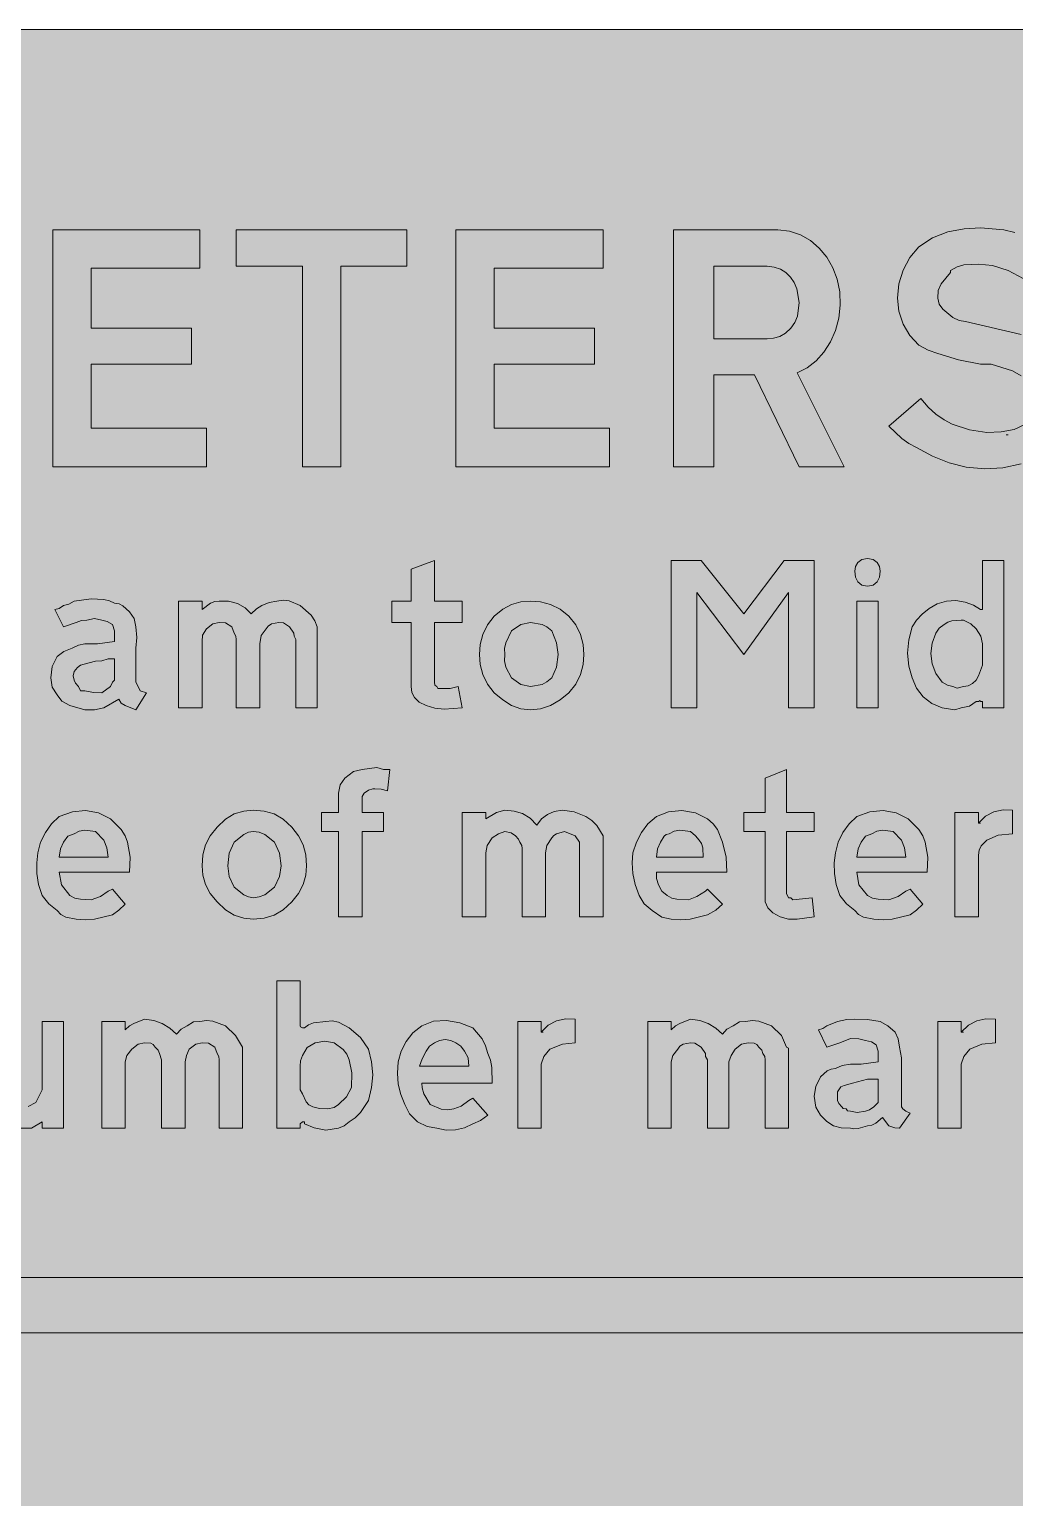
# Model space of a CAD drawing. Header units: metres. Extents: x 10 to 559, y 12 to 260.
# Drawn here: x 172.6 to 255.8, y 136.2 to 260.1 of the extents above; entities that cross this region are included whole.
import ezdxf

# ---------------------------------------------------------------- set-up
doc = ezdxf.new("R2010")
doc.units = ezdxf.units.M
for name, color, linetype, true_color in [('FILL_BLUE_0000FF', 7, 'Continuous', 0x0000ff), ('FILL_WHITE_FFFFFF', 7, 'Continuous', 0xffffff), ('STROKE_WHITE_FFFFFF', 7, 'Continuous', 0xffffff)]:
    doc.layers.add(name, color=color, linetype=linetype, true_color=true_color)

msp = doc.modelspace()

# ---------------------------------------------------------------- hatches: boundary and pattern name
at = {"layer": 'FILL_BLUE_0000FF', "true_color": 0x0000ff}
h = msp.add_hatch(color=7, dxfattribs=at)
h.dxf.hatch_style = 1
h.paths.add_polyline_path([(553.87, 259.97), (555.21, 259.58), (556.42, 258.96), (557.46, 258.12), (558.3, 256.98), (558.92, 255.74), (559.31, 254.42), (559.44, 253.08), (559.44, 19.26), (559.4, 17.91), (559.08, 16.56), (558.41, 15.32), (557.46, 14.22), (556.32, 13.28), (555.08, 12.6), (553.76, 12.2), (552.42, 12.06), (17.46, 12.06), (16.12, 12.2), (14.81, 12.6), (13.56, 13.28), (12.42, 14.22), (11.48, 15.36), (10.8, 16.61), (10.4, 17.92), (10.26, 19.26), (10.26, 253.08), (10.4, 254.27), (10.8, 255.6), (11.48, 256.93), (12.42, 258.12), (13.52, 258.98), (14.76, 259.56), (16.11, 259.97), (17.46, 260.1), (552.42, 260.1), (553.87, 259.97)])
at = {"layer": 'FILL_WHITE_FFFFFF', "true_color": 0xffffff}
h = msp.add_hatch(color=7, dxfattribs=at)
h.dxf.hatch_style = 1
h.paths.add_polyline_path([(174.6, 243.18), (187.02, 243.18), (187.02, 239.94), (177.84, 239.94), (177.84, 234.9), (186.3, 234.9), (186.3, 231.84), (177.84, 231.84), (177.84, 226.44), (187.56, 226.44), (187.56, 223.2), (174.6, 223.2), (174.6, 243.18)])
h = msp.add_hatch(color=7, dxfattribs=at)
h.dxf.hatch_style = 1
h.paths.add_polyline_path([(204.48, 240.12), (198.9, 240.12), (198.9, 223.2), (195.66, 223.2), (195.66, 240.12), (190.08, 240.12), (190.08, 243.18), (204.48, 243.18), (204.48, 240.12)])
h = msp.add_hatch(color=7, dxfattribs=at)
h.dxf.hatch_style = 1
h.paths.add_polyline_path([(208.62, 243.18), (221.04, 243.18), (221.04, 239.94), (211.86, 239.94), (211.86, 234.9), (220.32, 234.9), (220.32, 231.84), (211.86, 231.84), (211.86, 226.44), (221.58, 226.44), (221.58, 223.2), (208.62, 223.2), (208.62, 243.18)])
h = msp.add_hatch(color=7, dxfattribs=at)
h.dxf.hatch_style = 1
h.paths.add_polyline_path([(235.8, 243.18), (236.78, 243.07), (237.7, 242.77), (238.54, 242.29), (239.29, 241.65), (239.92, 240.88), (240.43, 239.99), (240.8, 239.01), (241.02, 237.96), (241.06, 236.82), (240.94, 235.73), (240.66, 234.69), (240.23, 233.73), (239.68, 232.87), (239.02, 232.14), (238.26, 231.55), (237.42, 231.12), (241.38, 223.2), (237.6, 223.2), (233.82, 230.94), (230.4, 230.94), (230.4, 223.2), (226.98, 223.2), (226.98, 243.18), (235.8, 243.18)])
h.paths.add_polyline_path([(235.44, 234.04), (235.96, 234.18), (236.44, 234.46), (236.88, 234.9), (237.22, 235.36), (237.44, 235.91), (237.6, 237.06), (237.41, 238.22), (237.17, 238.74), (236.86, 239.2), (236.47, 239.58), (236.01, 239.87), (235.48, 240.05), (234.9, 240.12), (230.4, 240.12), (230.4, 234), (234.9, 234), (235.44, 234.04)], flags=16)
h = msp.add_hatch(color=7, dxfattribs=at)
h.dxf.hatch_style = 1
h.paths.add_polyline_path([(260.64, 228.6), (260.64, 228.24), (260.62, 227.97), (260.46, 227.7), (260.35, 227.16), (260.1, 226.62), (259.54, 225.65), (258.84, 224.82), (258.32, 224.38), (257.71, 224.01), (256.32, 223.45), (254.79, 223.12), (253.26, 223.02), (251.7, 223.15), (250.24, 223.52), (248.86, 224.08), (247.5, 224.82), (246.86, 225.15), (246.26, 225.59), (245.16, 226.62), (247.86, 228.96), (248.48, 228.22), (249.14, 227.62), (249.82, 227.15), (250.51, 226.78), (251.96, 226.3), (253.44, 226.08), (254.64, 226.13), (255.73, 226.33), (256.63, 226.76), (256.97, 227.1), (257.22, 227.52), (257.32, 228.22), (257.31, 228.94), (257.17, 229.62), (256.86, 230.22), (256.33, 230.88), (255.6, 231.3), (253.8, 231.84), (252.9, 231.84), (251.03, 232.22), (249.3, 232.74), (248.49, 233.03), (247.68, 233.46), (246.94, 234.26), (246.37, 235.24), (246.01, 236.32), (245.88, 237.42), (246.01, 238.63), (246.37, 239.78), (246.94, 240.84), (247.68, 241.74), (248.85, 242.52), (250.15, 243.02), (251.53, 243.28), (252.9, 243.36), (254.86, 243.18), (255.8, 242.95), (256.72, 242.62), (257.63, 242.17), (258.52, 241.61), (259.4, 240.93), (260.28, 240.12), (257.58, 238.14), (256.49, 239.09), (255.22, 239.76), (253.91, 240.17), (252.72, 240.3), (251.48, 240.23), (250.92, 240.07), (250.38, 239.76), (250.38, 239.69), (250.38, 239.58), (249.57, 238.64), (249.32, 238.06), (249.3, 237.42), (249.42, 236.91), (249.73, 236.48), (250.56, 235.8), (251.1, 235.55), (251.64, 235.44), (256.32, 234.36), (256.95, 234.25), (257.58, 234), (258.37, 233.71), (259.02, 233.28), (259.55, 232.68), (260.03, 231.98), (260.41, 231.2), (260.64, 230.4), (260.8, 229.68), (260.82, 228.96), (260.82, 228.89), (260.82, 228.78), (260.64, 228.6)])
h = msp.add_hatch(color=7, dxfattribs=at)
h.dxf.hatch_style = 1
h.paths.add_polyline_path([(209.16, 202.86), (207.63, 202.75), (206.83, 202.83), (206.1, 203.04), (205.52, 203.34), (205.13, 203.72), (204.91, 204.15), (204.84, 204.66), (204.84, 210.06), (203.22, 210.06), (203.22, 211.86), (204.84, 211.86), (204.84, 214.56), (206.82, 215.28), (206.82, 211.86), (209.16, 211.86), (209.16, 210.06), (206.82, 210.06), (206.82, 205.02), (206.84, 204.77), (207, 204.66), (207.11, 204.5), (207.36, 204.48), (208.15, 204.5), (208.8, 204.66), (209.16, 202.86)])
h = msp.add_hatch(color=7, dxfattribs=at)
h.dxf.hatch_style = 1
h.paths.add_polyline_path([(226.8, 215.28), (229.32, 215.28), (232.92, 210.78), (236.34, 215.28), (238.86, 215.28), (238.86, 202.86), (236.7, 202.86), (236.7, 212.58), (232.92, 207.36), (228.96, 212.58), (228.96, 202.86), (226.8, 202.86), (226.8, 215.28)])
h = msp.add_hatch(color=7, dxfattribs=at)
h.dxf.hatch_style = 1
h.paths.add_polyline_path([(244.37, 213.88), (244.17, 213.48), (243.83, 213.22), (243.36, 213.12), (242.89, 213.22), (242.55, 213.48), (242.35, 213.88), (242.28, 214.38), (242.35, 214.78), (242.55, 215.12), (242.89, 215.37), (243.36, 215.46), (243.83, 215.37), (244.17, 215.12), (244.37, 214.78), (244.44, 214.38), (244.37, 213.88)])
h = msp.add_hatch(color=7, dxfattribs=at)
h.dxf.hatch_style = 1
h.paths.add_polyline_path([(251.28, 202.86), (250.74, 202.68), (249.66, 202.86), (248.79, 203.23), (248.06, 203.78), (247.51, 204.51), (247.14, 205.38), (246.84, 206.38), (246.73, 207.47), (246.84, 208.59), (247.14, 209.7), (247.5, 210.24), (247.97, 210.77), (248.56, 211.25), (249.25, 211.63), (250.02, 211.86), (250.82, 211.9), (251.59, 211.77), (252.3, 211.51), (252.9, 211.14), (253.08, 211.14), (253.08, 215.28), (254.88, 215.28), (254.88, 202.86), (253.08, 202.86), (253.08, 203.4), (252.9, 203.4), (252.88, 203.47), (252.72, 203.4), (252.54, 203.4), (251.98, 203), (251.28, 202.86)])
h.paths.add_polyline_path([(252.23, 204.91), (252.52, 205.19), (252.72, 205.56), (253.08, 206.46), (253.08, 208.26), (252.94, 208.89), (252.54, 209.52), (252.07, 209.95), (251.46, 210.24), (251.28, 210.24), (250.49, 210.2), (250.14, 210.09), (249.84, 209.88), (249.41, 209.59), (249.12, 209.16), (248.82, 208.32), (248.71, 207.45), (248.82, 206.58), (249.12, 205.74), (249.66, 205.02), (250.11, 204.77), (250.56, 204.66), (250.94, 204.53), (251.46, 204.66), (251.86, 204.72), (252.23, 204.91)], flags=16)
h = msp.add_hatch(color=7, dxfattribs=at)
h.dxf.hatch_style = 1
h.paths.add_polyline_path([(180.38, 203.24), (180.18, 203.58), (178.92, 202.86), (178.11, 202.7), (177.3, 202.68), (176.04, 203.04), (175.36, 203.42), (174.96, 203.94), (174.55, 204.59), (174.42, 205.38), (174.55, 206.35), (174.96, 207.18), (175.52, 207.61), (176.22, 207.9), (176.76, 208.15), (177.3, 208.26), (178.38, 208.26), (179.82, 208.44), (179.82, 208.8), (179.82, 209.34), (179.64, 209.88), (179.19, 210.13), (178.74, 210.24), (178.11, 210.38), (177.48, 210.24), (177.03, 210.22), (176.58, 210.06), (175.5, 209.7), (174.78, 211.14), (175.14, 211.25), (175.5, 211.5), (175.95, 211.61), (176.4, 211.86), (177.84, 212.04), (178.9, 212), (179.38, 211.89), (179.82, 211.68), (180.19, 211.62), (180.52, 211.46), (181.08, 210.96), (181.48, 210.4), (181.62, 209.7), (181.69, 208.8), (181.62, 207.9), (181.62, 205.02), (181.8, 204.66), (181.98, 204.3), (182.52, 204.12), (181.62, 202.68), (180.72, 203.04), (180.38, 203.24)])
h.paths.add_polyline_path([(178.74, 204.12), (179.46, 204.66), (179.64, 205.02), (179.8, 205.2), (179.82, 205.38), (179.82, 207), (179.28, 206.98), (178.74, 206.82), (178.2, 206.8), (177.66, 206.64), (176.94, 206.46), (176.67, 206.26), (176.4, 205.92), (176.33, 205.56), (176.4, 205.2), (176.51, 204.93), (176.76, 204.66), (176.94, 204.3), (177.3, 204.3), (178.02, 204.14), (178.74, 204.12)], flags=16)
h = msp.add_hatch(color=7, dxfattribs=at)
h.dxf.hatch_style = 1
h.paths.add_polyline_path([(187.2, 211.14), (187.92, 211.68), (188.28, 211.84), (188.64, 211.86), (189.44, 211.87), (190.19, 211.66), (190.84, 211.28), (191.34, 210.78), (191.79, 211.21), (192.24, 211.5), (192.87, 211.75), (193.5, 211.86), (194.04, 211.93), (194.56, 211.88), (195.48, 211.5), (196.4, 210.67), (196.72, 210.21), (196.92, 209.7), (196.92, 209.52), (196.92, 209.16), (196.92, 202.86), (195.12, 202.86), (195.12, 208.62), (194.96, 208.89), (194.94, 209.16), (194.58, 209.7), (194.06, 210.02), (193.68, 210.06), (193.07, 209.93), (192.79, 209.76), (192.6, 209.52), (192.19, 208.96), (192.06, 208.26), (192.06, 202.86), (190.08, 202.86), (190.08, 208.62), (190.06, 208.89), (189.9, 209.16), (189.72, 209.7), (189.18, 210.02), (188.64, 210.06), (188.1, 209.93), (187.56, 209.52), (187.24, 208.98), (187.2, 208.44), (187.2, 202.86), (185.22, 202.86), (185.22, 211.86), (187.2, 211.86), (187.2, 211.14)])
h = msp.add_hatch(color=7, dxfattribs=at)
h.dxf.hatch_style = 1
h.paths.add_polyline_path([(210.89, 209.05), (211.28, 209.87), (211.86, 210.6), (212.57, 211.18), (213.32, 211.57), (214.11, 211.79), (214.92, 211.86), (215.76, 211.79), (216.61, 211.57), (217.43, 211.18), (218.16, 210.6), (218.74, 209.87), (219.13, 209.05), (219.35, 208.2), (219.42, 207.36), (219.35, 206.52), (219.13, 205.67), (218.74, 204.85), (218.16, 204.12), (217.43, 203.52), (216.61, 203.06), (215.76, 202.78), (214.92, 202.68), (214.11, 202.78), (213.32, 203.06), (212.57, 203.52), (211.86, 204.12), (211.28, 204.85), (210.89, 205.67), (210.67, 206.52), (210.6, 207.36), (210.67, 208.2), (210.89, 209.05)])
h.paths.add_polyline_path([(213.3, 209.34), (212.83, 208.35), (212.72, 207.87), (212.76, 207.36), (212.72, 206.82), (212.83, 206.3), (213.3, 205.38), (214.11, 204.82), (214.92, 204.66), (215.89, 204.82), (216.31, 205.04), (216.72, 205.38), (217.12, 206.3), (217.26, 207.36), (217.12, 208.35), (216.72, 209.34), (216.31, 209.68), (215.89, 209.9), (214.92, 210.06), (214.11, 209.9), (213.3, 209.34)], flags=16)
h = msp.add_hatch(color=7, dxfattribs=at)
h.dxf.hatch_style = 1
h.paths.add_polyline_path([(244.26, 211.86), (244.26, 202.86), (242.46, 202.86), (242.46, 211.86), (244.26, 211.86)])
h = msp.add_hatch(color=7, dxfattribs=at)
h.dxf.hatch_style = 1
h.paths.add_polyline_path([(198.72, 185.22), (198.72, 192.42), (197.28, 192.42), (197.28, 194.04), (198.72, 194.04), (198.72, 195.66), (198.86, 196.36), (199.26, 196.92), (199.98, 197.48), (200.7, 197.64), (201.96, 197.82), (202.5, 197.66), (203.04, 197.64), (202.86, 195.84), (202.32, 196), (201.78, 196.02), (201.67, 196.02), (201.6, 196.02), (201.24, 195.91), (200.88, 195.66), (200.72, 195.39), (200.7, 195.12), (200.7, 194.04), (202.5, 194.04), (202.5, 192.42), (200.7, 192.42), (200.7, 185.22), (198.72, 185.22)])
h = msp.add_hatch(color=7, dxfattribs=at)
h.dxf.hatch_style = 1
h.paths.add_polyline_path([(238.86, 185.22), (237.42, 185.02), (236.68, 185.04), (235.98, 185.22), (235.38, 185.55), (234.94, 185.99), (234.71, 186.49), (234.72, 187.02), (234.72, 192.42), (232.92, 192.42), (232.92, 194.04), (234.72, 194.04), (234.72, 196.92), (236.52, 197.64), (236.52, 194.04), (238.86, 194.04), (238.86, 192.42), (236.52, 192.42), (236.52, 187.2), (236.7, 186.84), (236.88, 186.82), (237.06, 186.66), (238.68, 186.84), (238.86, 185.22)])
h = msp.add_hatch(color=7, dxfattribs=at)
h.dxf.hatch_style = 1
h.paths.add_polyline_path([(175.29, 185.42), (174.96, 185.76), (174.26, 186.32), (173.7, 187.02), (173.39, 187.96), (173.25, 188.89), (173.24, 189.78), (173.34, 190.62), (173.57, 191.53), (173.97, 192.35), (174.5, 193.08), (175.14, 193.68), (176.25, 194.08), (177.37, 194.2), (178.46, 194.01), (179.46, 193.5), (180.38, 192.58), (180.7, 192.06), (180.9, 191.52), (181.12, 190.26), (181.08, 189), (175.14, 189), (175.32, 187.92), (176.04, 187.02), (176.47, 186.81), (176.94, 186.71), (177.84, 186.66), (178.63, 186.95), (179.28, 187.38), (179.64, 187.56), (180.72, 186.3), (180.18, 185.78), (179.64, 185.4), (178.11, 185.02), (177.36, 184.97), (176.58, 185.04), (175.7, 185.2), (175.29, 185.42)])
h.paths.add_polyline_path([(179.17, 191.05), (178.92, 191.7), (178.2, 192.42), (177.3, 192.53), (176.83, 192.45), (176.4, 192.24), (175.88, 192.02), (175.5, 191.52), (175.25, 190.96), (175.14, 190.26), (179.28, 190.26), (179.17, 191.05)], flags=16)
h = msp.add_hatch(color=7, dxfattribs=at)
h.dxf.hatch_style = 1
h.paths.add_polyline_path([(187.49, 191.3), (187.88, 192.07), (188.46, 192.78), (189.17, 193.46), (189.92, 193.91), (190.71, 194.15), (191.52, 194.22), (192.43, 194.15), (193.27, 193.91), (194.05, 193.46), (194.76, 192.78), (195.34, 192.07), (195.73, 191.3), (195.95, 190.45), (196.02, 189.54), (195.95, 188.73), (195.73, 187.94), (195.34, 187.19), (194.76, 186.48), (194.05, 185.8), (193.27, 185.36), (192.43, 185.11), (191.52, 185.04), (190.71, 185.11), (189.92, 185.36), (189.17, 185.8), (188.46, 186.48), (187.88, 187.19), (187.49, 187.94), (187.27, 188.73), (187.2, 189.54), (187.27, 190.45), (187.49, 191.3)])
h.paths.add_polyline_path([(190.71, 192.17), (189.9, 191.52), (189.49, 190.6), (189.36, 189.54), (189.49, 188.64), (189.9, 187.74), (190.71, 187.09), (191.11, 186.9), (191.52, 186.84), (192.03, 186.9), (192.49, 187.09), (193.32, 187.74), (193.72, 188.64), (193.86, 189.54), (193.72, 190.6), (193.32, 191.52), (192.49, 192.17), (192.03, 192.36), (191.52, 192.42), (191.11, 192.36), (190.71, 192.17)], flags=16)
h = msp.add_hatch(color=7, dxfattribs=at)
h.dxf.hatch_style = 1
h.paths.add_polyline_path([(211.14, 193.5), (212.04, 194.04), (212.76, 194.22), (213.54, 194.15), (214.24, 193.93), (214.89, 193.54), (215.46, 192.96), (215.84, 193.48), (216.36, 193.86), (216.92, 194.11), (217.62, 194.22), (218.61, 194.09), (219.6, 193.68), (220.1, 193.35), (220.52, 192.94), (221.04, 192.06), (221.04, 191.7), (221.04, 185.22), (219.06, 185.22), (219.06, 190.98), (219.06, 191.52), (218.7, 192.06), (217.8, 192.42), (217.12, 192.22), (216.89, 192.09), (216.72, 191.88), (216.31, 191.25), (216.18, 190.62), (216.18, 185.22), (214.2, 185.22), (214.2, 190.98), (214.18, 191.25), (214.02, 191.52), (213.91, 191.79), (213.66, 192.06), (213.28, 192.31), (212.76, 192.42), (212.22, 192.22), (211.68, 191.88), (211.27, 191.25), (211.14, 190.62), (211.14, 185.22), (209.16, 185.22), (209.16, 194.04), (211.14, 194.04), (211.14, 193.5)])
h = msp.add_hatch(color=7, dxfattribs=at)
h.dxf.hatch_style = 1
h.paths.add_polyline_path([(225.18, 185.76), (224.5, 186.32), (224.1, 187.02), (223.76, 187.96), (223.56, 188.89), (223.49, 189.78), (223.56, 190.62), (223.87, 191.53), (224.28, 192.35), (224.83, 193.08), (225.54, 193.68), (226.57, 194.08), (227.7, 194.2), (228.83, 194.01), (229.86, 193.5), (230.34, 193.06), (230.69, 192.58), (231.12, 191.52), (231.43, 190.26), (231.48, 189), (225.54, 189), (225.56, 188.46), (225.72, 187.92), (226.01, 187.4), (226.44, 187.02), (226.85, 186.81), (227.27, 186.71), (228.24, 186.66), (228.96, 186.95), (229.68, 187.38), (229.86, 187.56), (231.12, 186.3), (230.56, 185.78), (229.86, 185.4), (228.4, 185.02), (227.61, 184.97), (226.8, 185.04), (225.99, 185.2), (225.18, 185.76)])
h.paths.add_polyline_path([(229.45, 191.05), (229.35, 191.4), (229.14, 191.7), (228.85, 192.06), (228.42, 192.42), (227.52, 192.53), (227.05, 192.45), (226.62, 192.24), (226.38, 192.18), (226.19, 192.02), (225.9, 191.52), (225.65, 190.96), (225.54, 190.26), (229.5, 190.26), (229.45, 191.05)], flags=16)
h = msp.add_hatch(color=7, dxfattribs=at)
h.dxf.hatch_style = 1
h.paths.add_polyline_path([(242.61, 185.42), (242.28, 185.76), (241.58, 186.32), (241.02, 187.02), (240.71, 187.96), (240.57, 188.89), (240.56, 189.78), (240.66, 190.62), (240.89, 191.53), (241.29, 192.35), (241.82, 193.08), (242.46, 193.68), (243.57, 194.08), (244.69, 194.2), (245.78, 194.01), (246.78, 193.5), (247.7, 192.58), (248.02, 192.06), (248.22, 191.52), (248.45, 190.26), (248.4, 189), (242.46, 189), (242.64, 187.92), (243.36, 187.02), (243.79, 186.81), (244.26, 186.71), (245.16, 186.66), (245.95, 186.95), (246.6, 187.38), (246.96, 187.56), (248.04, 186.3), (247.5, 185.78), (246.96, 185.4), (245.43, 185.02), (244.68, 184.97), (243.9, 185.04), (243.02, 185.2), (242.61, 185.42)])
h.paths.add_polyline_path([(246.49, 191.05), (246.24, 191.7), (245.52, 192.42), (244.62, 192.53), (244.15, 192.45), (243.72, 192.24), (243.2, 192.02), (242.82, 191.52), (242.57, 190.96), (242.46, 190.26), (246.6, 190.26), (246.49, 191.05)], flags=16)
h = msp.add_hatch(color=7, dxfattribs=at)
h.dxf.hatch_style = 1
h.paths.add_polyline_path([(253.32, 193.71), (254.03, 194.09), (254.8, 194.25), (255.6, 194.22), (255.6, 192.24), (254.39, 192.11), (253.44, 191.7), (252.95, 191.21), (252.78, 190.84), (252.72, 190.44), (252.72, 185.22), (250.74, 185.22), (250.74, 194.04), (252.72, 194.04), (252.72, 193.14), (253.32, 193.71)])
h = msp.add_hatch(color=7, dxfattribs=at)
h.dxf.hatch_style = 1
h.paths.add_polyline_path([(196.6, 176.27), (197.64, 176.4), (198.18, 176.44), (198.7, 176.33), (199.62, 175.86), (200.56, 175.03), (201.24, 174.06), (201.49, 172.98), (201.6, 171.9), (201.49, 170.82), (201.24, 169.74), (200.56, 168.71), (200.13, 168.27), (199.62, 167.94), (199.18, 167.6), (198.7, 167.38), (197.64, 167.22), (196.67, 167.42), (195.84, 167.76), (195.84, 167.94), (195.66, 167.94), (195.48, 167.76), (195.48, 167.4), (193.5, 167.4), (193.5, 179.82), (195.48, 179.82), (195.48, 176.04), (195.5, 175.95), (195.66, 175.86), (195.84, 175.86), (196.17, 176.1), (196.6, 176.27)])
h.paths.add_polyline_path([(198.72, 169.38), (199.39, 170.03), (199.8, 170.82), (199.84, 172.06), (199.62, 173.16), (199.42, 173.64), (199.12, 174.02), (198.36, 174.6), (197.55, 174.74), (196.74, 174.6), (196.06, 174.2), (195.66, 173.52), (195.5, 173.07), (195.48, 172.62), (195.48, 171.18), (195.48, 170.64), (195.66, 170.28), (195.97, 169.61), (196.22, 169.37), (196.56, 169.2), (197.12, 169.04), (197.82, 169.02), (198.34, 169.13), (198.72, 169.38)], flags=16)
h = msp.add_hatch(color=7, dxfattribs=at)
h.dxf.hatch_style = 1
h.paths.add_polyline_path([(171.23, 167.44), (170.57, 167.58), (169.95, 167.86), (169.38, 168.3), (168.91, 168.87), (168.57, 169.47), (168.37, 170.07), (168.3, 170.64), (168.3, 176.4), (170.28, 176.4), (170.28, 170.64), (170.41, 170.1), (170.82, 169.56), (171.36, 169.22), (171.9, 169.02), (172.53, 169.22), (173.16, 169.56), (173.7, 170.64), (173.7, 176.4), (175.5, 176.4), (175.5, 167.4), (173.7, 167.4), (173.7, 167.94), (172.8, 167.4), (171.9, 167.4), (171.23, 167.44)])
h = msp.add_hatch(color=7, dxfattribs=at)
h.dxf.hatch_style = 1
h.paths.add_polyline_path([(190.62, 167.4), (188.64, 167.4), (188.64, 173.16), (188.62, 173.43), (188.46, 173.7), (188.28, 174.24), (187.74, 174.56), (187.2, 174.6), (186.66, 174.47), (186.12, 174.06), (185.87, 173.52), (185.76, 172.98), (185.76, 167.4), (183.78, 167.4), (183.78, 173.16), (183.6, 173.7), (183.49, 173.97), (183.24, 174.24), (183.07, 174.45), (182.86, 174.56), (182.34, 174.6), (181.8, 174.47), (181.26, 174.06), (180.85, 173.52), (180.72, 172.98), (180.72, 167.4), (178.74, 167.4), (178.74, 176.4), (180.72, 176.4), (180.72, 175.68), (181.08, 176.02), (181.44, 176.22), (182.34, 176.58), (183.12, 176.48), (183.82, 176.22), (184.47, 175.82), (185.04, 175.32), (185.42, 175.75), (185.94, 176.04), (186.48, 176.36), (187.02, 176.4), (187.56, 176.47), (188.1, 176.42), (189.18, 176.04), (190.03, 175.21), (190.62, 174.24), (190.62, 174.06), (190.62, 173.88), (190.62, 167.4)])
h = msp.add_hatch(color=7, dxfattribs=at)
h.dxf.hatch_style = 1
h.paths.add_polyline_path([(205.38, 167.94), (204.71, 168.59), (204.3, 169.38), (203.96, 170.22), (203.76, 171.11), (203.69, 172.04), (203.76, 172.98), (203.99, 173.89), (204.41, 174.71), (205, 175.44), (205.74, 176.04), (206.74, 176.42), (207.83, 176.49), (208.95, 176.29), (210.06, 175.86), (210.83, 174.92), (211.12, 174.34), (211.32, 173.7), (211.53, 173.13), (211.64, 172.51), (211.68, 171.18), (205.74, 171.18), (205.76, 170.8), (205.92, 170.28), (206.46, 169.38), (207.38, 169), (207.9, 168.95), (208.44, 169.02), (209.07, 169.25), (209.7, 169.74), (210.06, 169.92), (211.32, 168.48), (210.69, 168.05), (210.06, 167.76), (209.35, 167.43), (208.6, 167.24), (207.81, 167.23), (207, 167.4), (206.19, 167.54), (205.38, 167.94)])
h.paths.add_polyline_path([(209.65, 173.32), (209.34, 173.88), (209.05, 174.31), (208.62, 174.6), (208.19, 174.8), (207.72, 174.87), (207.25, 174.8), (206.82, 174.6), (206.39, 174.31), (206.1, 173.88), (205.76, 173.25), (205.56, 172.62), (209.7, 172.62), (209.65, 173.32)], flags=16)
h = msp.add_hatch(color=7, dxfattribs=at)
h.dxf.hatch_style = 1
h.paths.add_polyline_path([(216.42, 176.07), (217.12, 176.45), (217.9, 176.61), (218.7, 176.58), (218.7, 174.6), (217.62, 174.47), (216.54, 174.06), (216.04, 173.43), (215.82, 172.8), (215.82, 167.4), (213.84, 167.4), (213.84, 176.4), (215.82, 176.4), (215.82, 175.5), (216.42, 176.07)])
h = msp.add_hatch(color=7, dxfattribs=at)
h.dxf.hatch_style = 1
h.paths.add_polyline_path([(236.7, 167.4), (234.72, 167.4), (234.72, 173.16), (234.7, 173.43), (234.54, 173.7), (234.43, 173.97), (234.18, 174.24), (234.01, 174.45), (233.8, 174.56), (233.28, 174.6), (232.74, 174.47), (232.2, 174.06), (231.86, 173.52), (231.66, 172.98), (231.66, 167.4), (229.86, 167.4), (229.86, 173.16), (229.7, 173.43), (229.68, 173.7), (229.32, 174.24), (228.8, 174.56), (228.42, 174.6), (227.81, 174.47), (227.53, 174.3), (227.34, 174.06), (226.93, 173.52), (226.8, 172.98), (226.8, 167.4), (224.82, 167.4), (224.82, 176.4), (226.8, 176.4), (226.8, 175.68), (227.16, 176.02), (227.52, 176.22), (228.42, 176.58), (229.2, 176.48), (229.9, 176.22), (230.55, 175.82), (231.12, 175.32), (231.5, 175.75), (232.02, 176.04), (232.56, 176.36), (233.1, 176.4), (233.64, 176.47), (234.18, 176.42), (235.26, 176.04), (236.09, 175.21), (236.52, 174.24), (236.68, 174.15), (236.7, 174.06), (236.7, 173.88), (236.7, 167.4)])
h = msp.add_hatch(color=7, dxfattribs=at)
h.dxf.hatch_style = 1
h.paths.add_polyline_path([(245.16, 167.58), (244.62, 168.3), (244.06, 167.81), (243.73, 167.64), (243.36, 167.58), (242.57, 167.36), (242.22, 167.33), (241.92, 167.4), (241.13, 167.42), (240.48, 167.58), (239.94, 167.96), (239.4, 168.48), (238.99, 169.16), (238.86, 170.1), (238.99, 170.91), (239.4, 171.72), (239.96, 172.22), (240.29, 172.38), (240.66, 172.44), (241.22, 172.69), (241.92, 172.8), (242.82, 172.8), (244.26, 172.98), (244.26, 173.34), (244.26, 173.88), (244.08, 174.42), (243.7, 174.67), (243.18, 174.78), (242.62, 174.94), (241.92, 174.96), (241.02, 174.6), (239.94, 174.24), (239.22, 175.68), (239.58, 175.79), (239.94, 176.04), (240.84, 176.4), (241.63, 176.56), (242.28, 176.58), (243.36, 176.56), (244.44, 176.4), (245.07, 176.02), (245.7, 175.5), (245.95, 174.94), (246.06, 174.24), (246.22, 173.34), (246.24, 172.44), (246.24, 169.56), (246.24, 169.2), (246.35, 169.02), (246.6, 168.84), (246.96, 168.66), (246.06, 167.4), (245.68, 167.42), (245.16, 167.58)])
h.paths.add_polyline_path([(243.18, 168.84), (243.54, 168.95), (243.9, 169.2), (244.26, 169.56), (244.26, 169.92), (244.26, 171.54), (243.36, 171.54), (242.1, 171.18), (241.38, 171), (241.11, 170.87), (240.84, 170.46), (240.84, 169.74), (240.95, 169.47), (241.2, 169.2), (241.31, 169.04), (241.56, 169.02), (241.67, 168.86), (241.92, 168.84), (242.48, 168.71), (243.18, 168.84)], flags=16)
h = msp.add_hatch(color=7, dxfattribs=at)
h.dxf.hatch_style = 1
h.paths.add_polyline_path([(251.88, 176.07), (252.58, 176.45), (253.36, 176.61), (254.16, 176.58), (254.16, 174.6), (253.01, 174.47), (252, 174.06), (251.5, 173.43), (251.28, 172.8), (251.28, 167.4), (249.3, 167.4), (249.3, 176.4), (251.28, 176.4), (251.28, 175.5), (251.88, 176.07)])
h = msp.add_hatch(color=7, dxfattribs=at)
h.dxf.hatch_style = 1
h.paths.add_polyline_path([(506.34, 154.8), (506.34, 150.12), (72.9, 150.12), (77.58, 145.26), (70.56, 145.26), (63.54, 152.46), (70.56, 159.48), (77.58, 159.48), (72.9, 154.8), (506.34, 154.8)])

# ---------------------------------------------------------------- linework, layer by layer
at = {"layer": 'FILL_BLUE_0000FF', "lineweight": 0, "true_color": 0x0000ff}
msp.add_lwpolyline([(552.42, 12.06), (17.46, 12.06), (16.12, 12.2), (14.81, 12.6), (13.56, 13.28), (12.42, 14.22), (11.48, 15.36), (10.8, 16.61), (10.4, 17.92), (10.26, 19.26), (10.26, 253.08), (10.4, 254.27), (10.8, 255.6), (11.48, 256.93), (12.42, 258.12), (13.52, 258.98), (14.76, 259.56), (16.11, 259.97), (17.46, 260.1), (552.42, 260.1)], dxfattribs=at)
at = {"layer": 'FILL_WHITE_FFFFFF', "lineweight": 0, "true_color": 0xffffff}
for points in [[(174.6, 243.18), (187.02, 243.18), (187.02, 239.94), (177.84, 239.94), (177.84, 234.9), (186.3, 234.9), (186.3, 231.84), (177.84, 231.84), (177.84, 226.44), (187.56, 226.44), (187.56, 223.2), (174.6, 223.2)], [(204.48, 240.12), (198.9, 240.12), (198.9, 223.2), (195.66, 223.2), (195.66, 240.12), (190.08, 240.12), (190.08, 243.18), (204.48, 243.18)], [(208.62, 243.18), (221.04, 243.18), (221.04, 239.94), (211.86, 239.94), (211.86, 234.9), (220.32, 234.9), (220.32, 231.84), (211.86, 231.84), (211.86, 226.44), (221.58, 226.44), (221.58, 223.2), (208.62, 223.2)], [(235.8, 243.18), (236.78, 243.07), (237.7, 242.77), (238.54, 242.29), (239.29, 241.65), (239.92, 240.88), (240.43, 239.99), (240.8, 239.01), (241.02, 237.96), (241.06, 236.82), (240.94, 235.73), (240.66, 234.69), (240.23, 233.73), (239.68, 232.87), (239.02, 232.14), (238.26, 231.55), (237.42, 231.12), (241.38, 223.2), (237.6, 223.2), (233.82, 230.94), (230.4, 230.94), (230.4, 223.2), (226.98, 223.2), (226.98, 243.18)], [(235.44, 234.04), (235.96, 234.18), (236.44, 234.46), (236.88, 234.9), (237.22, 235.36), (237.44, 235.91), (237.6, 237.06), (237.41, 238.22), (237.17, 238.74), (236.86, 239.2), (236.47, 239.58), (236.01, 239.87), (235.48, 240.05), (234.9, 240.12), (230.4, 240.12), (230.4, 234), (234.9, 234)], [(209.16, 202.86), (207.63, 202.75), (206.83, 202.83), (206.1, 203.04), (205.52, 203.34), (205.13, 203.72), (204.91, 204.15), (204.84, 204.66), (204.84, 210.06), (203.22, 210.06), (203.22, 211.86), (204.84, 211.86), (204.84, 214.56), (206.82, 215.28), (206.82, 211.86), (209.16, 211.86), (209.16, 210.06), (206.82, 210.06), (206.82, 205.02), (206.84, 204.77), (207, 204.66), (207.11, 204.5), (207.36, 204.48), (208.15, 204.5), (208.8, 204.66)], [(226.8, 215.28), (229.32, 215.28), (232.92, 210.78), (236.34, 215.28), (238.86, 215.28), (238.86, 202.86), (236.7, 202.86), (236.7, 212.58), (232.92, 207.36), (228.96, 212.58), (228.96, 202.86), (226.8, 202.86)], [(244.37, 213.88), (244.17, 213.48), (243.83, 213.22), (243.36, 213.12), (242.89, 213.22), (242.55, 213.48), (242.35, 213.88), (242.28, 214.38), (242.35, 214.78), (242.55, 215.12), (242.89, 215.37), (243.36, 215.46), (243.83, 215.37), (244.17, 215.12), (244.37, 214.78), (244.44, 214.38)], [(251.28, 202.86), (250.74, 202.68), (249.66, 202.86), (248.79, 203.23), (248.06, 203.78), (247.51, 204.51), (247.14, 205.38), (246.84, 206.38), (246.73, 207.47), (246.84, 208.59), (247.14, 209.7), (247.5, 210.24), (247.97, 210.77), (248.56, 211.25), (249.25, 211.63), (250.02, 211.86), (250.82, 211.9), (251.59, 211.77), (252.3, 211.51), (252.9, 211.14), (253.08, 211.14), (253.08, 215.28), (254.88, 215.28), (254.88, 202.86), (253.08, 202.86), (253.08, 203.4), (252.9, 203.4), (252.88, 203.47), (252.72, 203.4), (252.54, 203.4), (251.98, 203)], [(180.38, 203.24), (180.18, 203.58), (178.92, 202.86), (178.11, 202.7), (177.3, 202.68), (176.04, 203.04), (175.36, 203.42), (174.96, 203.94), (174.55, 204.59), (174.42, 205.38), (174.55, 206.35), (174.96, 207.18), (175.52, 207.61), (176.22, 207.9), (176.76, 208.15), (177.3, 208.26), (178.38, 208.26), (179.82, 208.44), (179.82, 208.8), (179.82, 209.34), (179.64, 209.88), (179.19, 210.13), (178.74, 210.24), (178.11, 210.38), (177.48, 210.24), (177.03, 210.22), (176.58, 210.06), (175.5, 209.7), (174.78, 211.14), (175.14, 211.25), (175.5, 211.5), (175.95, 211.61), (176.4, 211.86), (177.84, 212.04), (178.9, 212), (179.38, 211.89), (179.82, 211.68), (180.19, 211.62), (180.52, 211.46), (181.08, 210.96), (181.48, 210.4), (181.62, 209.7), (181.69, 208.8), (181.62, 207.9), (181.62, 205.02), (181.8, 204.66), (181.98, 204.3), (182.52, 204.12), (181.62, 202.68), (180.72, 203.04)], [(187.2, 211.14), (187.92, 211.68), (188.28, 211.84), (188.64, 211.86), (189.44, 211.87), (190.19, 211.66), (190.84, 211.28), (191.34, 210.78), (191.79, 211.21), (192.24, 211.5), (192.87, 211.75), (193.5, 211.86), (194.04, 211.93), (194.56, 211.88), (195.48, 211.5), (196.4, 210.67), (196.72, 210.21), (196.92, 209.7), (196.92, 209.52), (196.92, 209.16), (196.92, 202.86), (195.12, 202.86), (195.12, 208.62), (194.96, 208.89), (194.94, 209.16), (194.58, 209.7), (194.06, 210.02), (193.68, 210.06), (193.07, 209.93), (192.79, 209.76), (192.6, 209.52), (192.19, 208.96), (192.06, 208.26), (192.06, 202.86), (190.08, 202.86), (190.08, 208.62), (190.06, 208.89), (189.9, 209.16), (189.72, 209.7), (189.18, 210.02), (188.64, 210.06), (188.1, 209.93), (187.56, 209.52), (187.24, 208.98), (187.2, 208.44), (187.2, 202.86), (185.22, 202.86), (185.22, 211.86), (187.2, 211.86)], [(210.89, 209.05), (211.28, 209.87), (211.86, 210.6), (212.57, 211.18), (213.32, 211.57), (214.11, 211.79), (214.92, 211.86), (215.76, 211.79), (216.61, 211.57), (217.43, 211.18), (218.16, 210.6), (218.74, 209.87), (219.13, 209.05), (219.35, 208.2), (219.42, 207.36), (219.35, 206.52), (219.13, 205.67), (218.74, 204.85), (218.16, 204.12), (217.43, 203.52), (216.61, 203.06), (215.76, 202.78), (214.92, 202.68), (214.11, 202.78), (213.32, 203.06), (212.57, 203.52), (211.86, 204.12), (211.28, 204.85), (210.89, 205.67), (210.67, 206.52), (210.6, 207.36), (210.67, 208.2)], [(244.26, 211.86), (244.26, 202.86), (242.46, 202.86), (242.46, 211.86)], [(213.3, 209.34), (212.83, 208.35), (212.72, 207.87), (212.76, 207.36), (212.72, 206.82), (212.83, 206.3), (213.3, 205.38), (214.11, 204.82), (214.92, 204.66), (215.89, 204.82), (216.31, 205.04), (216.72, 205.38), (217.12, 206.3), (217.26, 207.36), (217.12, 208.35), (216.72, 209.34), (216.31, 209.68), (215.89, 209.9), (214.92, 210.06), (214.11, 209.9)], [(252.23, 204.91), (252.52, 205.19), (252.72, 205.56), (253.08, 206.46), (253.08, 208.26), (252.94, 208.89), (252.54, 209.52), (252.07, 209.95), (251.46, 210.24), (251.28, 210.24), (250.49, 210.2), (250.14, 210.09), (249.84, 209.88), (249.41, 209.59), (249.12, 209.16), (248.82, 208.32), (248.71, 207.45), (248.82, 206.58), (249.12, 205.74), (249.66, 205.02), (250.11, 204.77), (250.56, 204.66), (250.94, 204.53), (251.46, 204.66), (251.86, 204.72)], [(178.74, 204.12), (179.46, 204.66), (179.64, 205.02), (179.8, 205.2), (179.82, 205.38), (179.82, 207), (179.28, 206.98), (178.74, 206.82), (178.2, 206.8), (177.66, 206.64), (176.94, 206.46), (176.67, 206.26), (176.4, 205.92), (176.33, 205.56), (176.4, 205.2), (176.51, 204.93), (176.76, 204.66), (176.94, 204.3), (177.3, 204.3), (178.02, 204.14)], [(198.72, 185.22), (198.72, 192.42), (197.28, 192.42), (197.28, 194.04), (198.72, 194.04), (198.72, 195.66), (198.86, 196.36), (199.26, 196.92), (199.98, 197.48), (200.7, 197.64), (201.96, 197.82), (202.5, 197.66), (203.04, 197.64), (202.86, 195.84), (202.32, 196), (201.78, 196.02), (201.67, 196.02), (201.6, 196.02), (201.24, 195.91), (200.88, 195.66), (200.72, 195.39), (200.7, 195.12), (200.7, 194.04), (202.5, 194.04), (202.5, 192.42), (200.7, 192.42), (200.7, 185.22)], [(238.86, 185.22), (237.42, 185.02), (236.68, 185.04), (235.98, 185.22), (235.38, 185.55), (234.94, 185.99), (234.71, 186.49), (234.72, 187.02), (234.72, 192.42), (232.92, 192.42), (232.92, 194.04), (234.72, 194.04), (234.72, 196.92), (236.52, 197.64), (236.52, 194.04), (238.86, 194.04), (238.86, 192.42), (236.52, 192.42), (236.52, 187.2), (236.7, 186.84), (236.88, 186.82), (237.06, 186.66), (238.68, 186.84)], [(175.29, 185.42), (174.96, 185.76), (174.26, 186.32), (173.7, 187.02), (173.39, 187.96), (173.25, 188.89), (173.24, 189.78), (173.34, 190.62), (173.57, 191.53), (173.97, 192.35), (174.5, 193.08), (175.14, 193.68), (176.25, 194.08), (177.37, 194.2), (178.46, 194.01), (179.46, 193.5), (180.38, 192.58), (180.7, 192.06), (180.9, 191.52), (181.12, 190.26), (181.08, 189), (175.14, 189), (175.32, 187.92), (176.04, 187.02), (176.47, 186.81), (176.94, 186.71), (177.84, 186.66), (178.63, 186.95), (179.28, 187.38), (179.64, 187.56), (180.72, 186.3), (180.18, 185.78), (179.64, 185.4), (178.11, 185.02), (177.36, 184.97), (176.58, 185.04), (175.7, 185.2)], [(187.49, 191.3), (187.88, 192.07), (188.46, 192.78), (189.17, 193.46), (189.92, 193.91), (190.71, 194.15), (191.52, 194.22), (192.43, 194.15), (193.27, 193.91), (194.05, 193.46), (194.76, 192.78), (195.34, 192.07), (195.73, 191.3), (195.95, 190.45), (196.02, 189.54), (195.95, 188.73), (195.73, 187.94), (195.34, 187.19), (194.76, 186.48), (194.05, 185.8), (193.27, 185.36), (192.43, 185.11), (191.52, 185.04), (190.71, 185.11), (189.92, 185.36), (189.17, 185.8), (188.46, 186.48), (187.88, 187.19), (187.49, 187.94), (187.27, 188.73), (187.2, 189.54), (187.27, 190.45)], [(211.14, 193.5), (212.04, 194.04), (212.76, 194.22), (213.54, 194.15), (214.24, 193.93), (214.89, 193.54), (215.46, 192.96), (215.84, 193.48), (216.36, 193.86), (216.92, 194.11), (217.62, 194.22), (218.61, 194.09), (219.6, 193.68), (220.1, 193.35), (220.52, 192.94), (221.04, 192.06), (221.04, 191.7), (221.04, 185.22), (219.06, 185.22), (219.06, 190.98), (219.06, 191.52), (218.7, 192.06), (217.8, 192.42), (217.12, 192.22), (216.89, 192.09), (216.72, 191.88), (216.31, 191.25), (216.18, 190.62), (216.18, 185.22), (214.2, 185.22), (214.2, 190.98), (214.18, 191.25), (214.02, 191.52), (213.91, 191.79), (213.66, 192.06), (213.28, 192.31), (212.76, 192.42), (212.22, 192.22), (211.68, 191.88), (211.27, 191.25), (211.14, 190.62), (211.14, 185.22), (209.16, 185.22), (209.16, 194.04), (211.14, 194.04)], [(225.18, 185.76), (224.5, 186.32), (224.1, 187.02), (223.76, 187.96), (223.56, 188.89), (223.49, 189.78), (223.56, 190.62), (223.87, 191.53), (224.28, 192.35), (224.83, 193.08), (225.54, 193.68), (226.57, 194.08), (227.7, 194.2), (228.83, 194.01), (229.86, 193.5), (230.34, 193.06), (230.69, 192.58), (231.12, 191.52), (231.43, 190.26), (231.48, 189), (225.54, 189), (225.56, 188.46), (225.72, 187.92), (226.01, 187.4), (226.44, 187.02), (226.85, 186.81), (227.27, 186.71), (228.24, 186.66), (228.96, 186.95), (229.68, 187.38), (229.86, 187.56), (231.12, 186.3), (230.56, 185.78), (229.86, 185.4), (228.4, 185.02), (227.61, 184.97), (226.8, 185.04), (225.99, 185.2)], [(242.61, 185.42), (242.28, 185.76), (241.58, 186.32), (241.02, 187.02), (240.71, 187.96), (240.57, 188.89), (240.56, 189.78), (240.66, 190.62), (240.89, 191.53), (241.29, 192.35), (241.82, 193.08), (242.46, 193.68), (243.57, 194.08), (244.69, 194.2), (245.78, 194.01), (246.78, 193.5), (247.7, 192.58), (248.02, 192.06), (248.22, 191.52), (248.45, 190.26), (248.4, 189), (242.46, 189), (242.64, 187.92), (243.36, 187.02), (243.79, 186.81), (244.26, 186.71), (245.16, 186.66), (245.95, 186.95), (246.6, 187.38), (246.96, 187.56), (248.04, 186.3), (247.5, 185.78), (246.96, 185.4), (245.43, 185.02), (244.68, 184.97), (243.9, 185.04), (243.02, 185.2)], [(253.32, 193.71), (254.03, 194.09), (254.8, 194.25), (255.6, 194.22), (255.6, 192.24), (254.39, 192.11), (253.44, 191.7), (252.95, 191.21), (252.78, 190.84), (252.72, 190.44), (252.72, 185.22), (250.74, 185.22), (250.74, 194.04), (252.72, 194.04), (252.72, 193.14)], [(179.17, 191.05), (178.92, 191.7), (178.2, 192.42), (177.3, 192.53), (176.83, 192.45), (176.4, 192.24), (175.88, 192.02), (175.5, 191.52), (175.25, 190.96), (175.14, 190.26), (179.28, 190.26)], [(190.71, 192.17), (189.9, 191.52), (189.49, 190.6), (189.36, 189.54), (189.49, 188.64), (189.9, 187.74), (190.71, 187.09), (191.11, 186.9), (191.52, 186.84), (192.03, 186.9), (192.49, 187.09), (193.32, 187.74), (193.72, 188.64), (193.86, 189.54), (193.72, 190.6), (193.32, 191.52), (192.49, 192.17), (192.03, 192.36), (191.52, 192.42), (191.11, 192.36)], [(229.45, 191.05), (229.35, 191.4), (229.14, 191.7), (228.85, 192.06), (228.42, 192.42), (227.52, 192.53), (227.05, 192.45), (226.62, 192.24), (226.38, 192.18), (226.19, 192.02), (225.9, 191.52), (225.65, 190.96), (225.54, 190.26), (229.5, 190.26)], [(246.49, 191.05), (246.24, 191.7), (245.52, 192.42), (244.62, 192.53), (244.15, 192.45), (243.72, 192.24), (243.2, 192.02), (242.82, 191.52), (242.57, 190.96), (242.46, 190.26), (246.6, 190.26)], [(196.6, 176.27), (197.64, 176.4), (198.18, 176.44), (198.7, 176.33), (199.62, 175.86), (200.56, 175.03), (201.24, 174.06), (201.49, 172.98), (201.6, 171.9), (201.49, 170.82), (201.24, 169.74), (200.56, 168.71), (200.13, 168.27), (199.62, 167.94), (199.18, 167.6), (198.7, 167.38), (197.64, 167.22), (196.67, 167.42), (195.84, 167.76), (195.84, 167.94), (195.66, 167.94), (195.48, 167.76), (195.48, 167.4), (193.5, 167.4), (193.5, 179.82), (195.48, 179.82), (195.48, 176.04), (195.5, 175.95), (195.66, 175.86), (195.84, 175.86), (196.17, 176.1)], [(190.62, 167.4), (188.64, 167.4), (188.64, 173.16), (188.62, 173.43), (188.46, 173.7), (188.28, 174.24), (187.74, 174.56), (187.2, 174.6), (186.66, 174.47), (186.12, 174.06), (185.87, 173.52), (185.76, 172.98), (185.76, 167.4), (183.78, 167.4), (183.78, 173.16), (183.6, 173.7), (183.49, 173.97), (183.24, 174.24), (183.07, 174.45), (182.86, 174.56), (182.34, 174.6), (181.8, 174.47), (181.26, 174.06), (180.85, 173.52), (180.72, 172.98), (180.72, 167.4), (178.74, 167.4), (178.74, 176.4), (180.72, 176.4), (180.72, 175.68), (181.08, 176.02), (181.44, 176.22), (182.34, 176.58), (183.12, 176.48), (183.82, 176.22), (184.47, 175.82), (185.04, 175.32), (185.42, 175.75), (185.94, 176.04), (186.48, 176.36), (187.02, 176.4), (187.56, 176.47), (188.1, 176.42), (189.18, 176.04), (190.03, 175.21), (190.62, 174.24), (190.62, 174.06), (190.62, 173.88)], [(205.38, 167.94), (204.71, 168.59), (204.3, 169.38), (203.96, 170.22), (203.76, 171.11), (203.69, 172.04), (203.76, 172.98), (203.99, 173.89), (204.41, 174.71), (205, 175.44), (205.74, 176.04), (206.74, 176.42), (207.83, 176.49), (208.95, 176.29), (210.06, 175.86), (210.83, 174.92), (211.12, 174.34), (211.32, 173.7), (211.53, 173.13), (211.64, 172.51), (211.68, 171.18), (205.74, 171.18), (205.76, 170.8), (205.92, 170.28), (206.46, 169.38), (207.38, 169), (207.9, 168.95), (208.44, 169.02), (209.07, 169.25), (209.7, 169.74), (210.06, 169.92), (211.32, 168.48), (210.69, 168.05), (210.06, 167.76), (209.35, 167.43), (208.6, 167.24), (207.81, 167.23), (207, 167.4), (206.19, 167.54)], [(216.42, 176.07), (217.12, 176.45), (217.9, 176.61), (218.7, 176.58), (218.7, 174.6), (217.62, 174.47), (216.54, 174.06), (216.04, 173.43), (215.82, 172.8), (215.82, 167.4), (213.84, 167.4), (213.84, 176.4), (215.82, 176.4), (215.82, 175.5)], [(236.7, 167.4), (234.72, 167.4), (234.72, 173.16), (234.7, 173.43), (234.54, 173.7), (234.43, 173.97), (234.18, 174.24), (234.01, 174.45), (233.8, 174.56), (233.28, 174.6), (232.74, 174.47), (232.2, 174.06), (231.86, 173.52), (231.66, 172.98), (231.66, 167.4), (229.86, 167.4), (229.86, 173.16), (229.7, 173.43), (229.68, 173.7), (229.32, 174.24), (228.8, 174.56), (228.42, 174.6), (227.81, 174.47), (227.53, 174.3), (227.34, 174.06), (226.93, 173.52), (226.8, 172.98), (226.8, 167.4), (224.82, 167.4), (224.82, 176.4), (226.8, 176.4), (226.8, 175.68), (227.16, 176.02), (227.52, 176.22), (228.42, 176.58), (229.2, 176.48), (229.9, 176.22), (230.55, 175.82), (231.12, 175.32), (231.5, 175.75), (232.02, 176.04), (232.56, 176.36), (233.1, 176.4), (233.64, 176.47), (234.18, 176.42), (235.26, 176.04), (236.09, 175.21), (236.52, 174.24), (236.68, 174.15), (236.7, 174.06), (236.7, 173.88)], [(245.16, 167.58), (244.62, 168.3), (244.06, 167.81), (243.73, 167.64), (243.36, 167.58), (242.57, 167.36), (242.22, 167.33), (241.92, 167.4), (241.13, 167.42), (240.48, 167.58), (239.94, 167.96), (239.4, 168.48), (238.99, 169.16), (238.86, 170.1), (238.99, 170.91), (239.4, 171.72), (239.96, 172.22), (240.29, 172.38), (240.66, 172.44), (241.22, 172.69), (241.92, 172.8), (242.82, 172.8), (244.26, 172.98), (244.26, 173.34), (244.26, 173.88), (244.08, 174.42), (243.7, 174.67), (243.18, 174.78), (242.62, 174.94), (241.92, 174.96), (241.02, 174.6), (239.94, 174.24), (239.22, 175.68), (239.58, 175.79), (239.94, 176.04), (240.84, 176.4), (241.63, 176.56), (242.28, 176.58), (243.36, 176.56), (244.44, 176.4), (245.07, 176.02), (245.7, 175.5), (245.95, 174.94), (246.06, 174.24), (246.22, 173.34), (246.24, 172.44), (246.24, 169.56), (246.24, 169.2), (246.35, 169.02), (246.6, 168.84), (246.96, 168.66), (246.06, 167.4), (245.68, 167.42)], [(251.88, 176.07), (252.58, 176.45), (253.36, 176.61), (254.16, 176.58), (254.16, 174.6), (253.01, 174.47), (252, 174.06), (251.5, 173.43), (251.28, 172.8), (251.28, 167.4), (249.3, 167.4), (249.3, 176.4), (251.28, 176.4), (251.28, 175.5)], [(198.72, 169.38), (199.39, 170.03), (199.8, 170.82), (199.84, 172.06), (199.62, 173.16), (199.42, 173.64), (199.12, 174.02), (198.36, 174.6), (197.55, 174.74), (196.74, 174.6), (196.06, 174.2), (195.66, 173.52), (195.5, 173.07), (195.48, 172.62), (195.48, 171.18), (195.48, 170.64), (195.66, 170.28), (195.97, 169.61), (196.22, 169.37), (196.56, 169.2), (197.12, 169.04), (197.82, 169.02), (198.34, 169.13)], [(209.65, 173.32), (209.34, 173.88), (209.05, 174.31), (208.62, 174.6), (208.19, 174.8), (207.72, 174.87), (207.25, 174.8), (206.82, 174.6), (206.39, 174.31), (206.1, 173.88), (205.76, 173.25), (205.56, 172.62), (209.7, 172.62)], [(243.18, 168.84), (243.54, 168.95), (243.9, 169.2), (244.26, 169.56), (244.26, 169.92), (244.26, 171.54), (243.36, 171.54), (242.1, 171.18), (241.38, 171), (241.11, 170.87), (240.84, 170.46), (240.84, 169.74), (240.95, 169.47), (241.2, 169.2), (241.31, 169.04), (241.56, 169.02), (241.67, 168.86), (241.92, 168.84), (242.48, 168.71)], [(506.34, 154.8), (506.34, 150.12), (72.9, 150.12), (77.58, 145.26), (70.56, 145.26), (63.54, 152.46), (70.56, 159.48), (77.58, 159.48), (72.9, 154.8)]]:
    msp.add_lwpolyline(points, close=True, dxfattribs=at)
for points in [[(256.33, 230.88), (255.6, 231.3), (253.8, 231.84), (252.9, 231.84), (251.03, 232.22), (249.3, 232.74), (248.49, 233.03), (247.68, 233.46), (246.94, 234.26), (246.37, 235.24), (246.01, 236.32), (245.88, 237.42), (246.01, 238.63), (246.37, 239.78), (246.94, 240.84), (247.68, 241.74), (248.85, 242.52), (250.15, 243.02), (251.53, 243.28), (252.9, 243.36), (254.86, 243.18), (255.8, 242.95)], [(256.49, 239.09), (255.22, 239.76), (253.91, 240.17), (252.72, 240.3), (251.48, 240.23), (250.92, 240.07), (250.38, 239.76), (250.38, 239.69), (250.38, 239.58), (249.57, 238.64), (249.32, 238.06), (249.3, 237.42), (249.42, 236.91), (249.73, 236.48), (250.56, 235.8), (251.1, 235.55), (251.64, 235.44), (256.32, 234.36)], [(256.32, 223.45), (254.79, 223.12), (253.26, 223.02), (251.7, 223.15), (250.24, 223.52), (248.86, 224.08), (247.5, 224.82), (246.86, 225.15), (246.26, 225.59), (245.16, 226.62), (247.86, 228.96), (248.48, 228.22), (249.14, 227.62), (249.82, 227.15), (250.51, 226.78), (251.96, 226.3), (253.44, 226.08), (254.64, 226.13), (255.73, 226.33), (256.63, 226.76)], [(172.53, 169.22), (173.16, 169.56), (173.7, 170.64), (173.7, 176.4), (175.5, 176.4), (175.5, 167.4), (173.7, 167.4), (173.7, 167.94), (172.8, 167.4), (171.9, 167.4)]]:
    msp.add_lwpolyline(points, dxfattribs=at)
at = {"layer": 'STROKE_WHITE_FFFFFF', "lineweight": 0, "true_color": 0xffffff}
for points in [[(226.98, 223.2), (226.98, 243.18)], [(255.06, 225.9), (255.24, 225.9)], [(252.72, 193.14), (252.9, 193.14)], [(215.82, 175.5), (216, 175.5)], [(251.28, 175.5), (251.46, 175.5)]]:
    msp.add_lwpolyline(points, dxfattribs=at)

doc.saveas('drawing.dxf')
